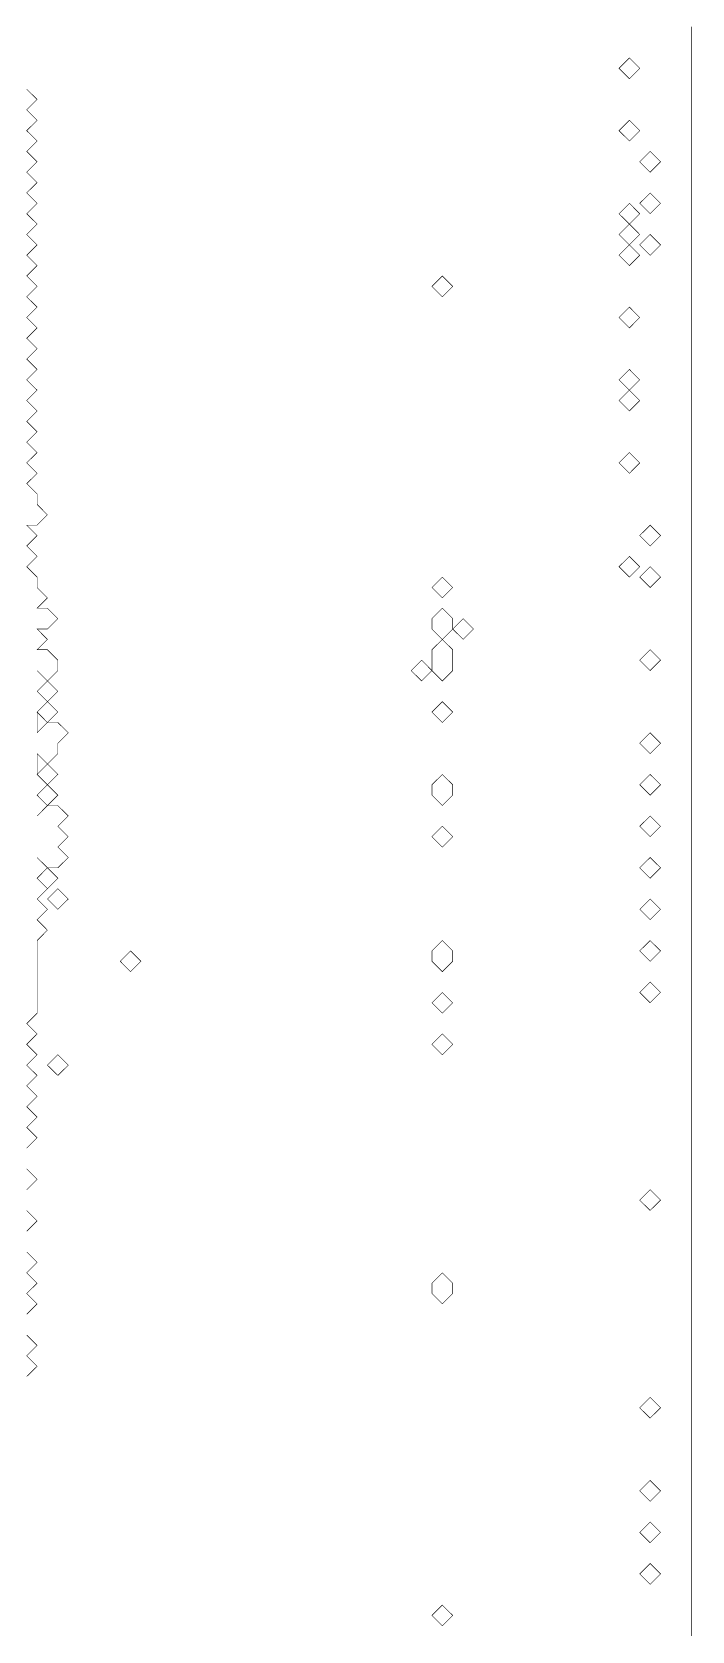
# Model space of a CAD drawing. Header units: metres. Extents: x 0 to 4945, y -4945 to 0.
# Drawn here: x 4330 to 4945, y -3295 to -1805 of the extents above; entities that cross this region are included whole.
import ezdxf

# ---------------------------------------------------------------- set-up
doc = ezdxf.new("R2010")
doc.units = ezdxf.units.M
doc.layers.add('dielectric', color=8, linetype='Continuous')
doc.layers.add('substrate', color=5, linetype='Continuous')

msp = doc.modelspace()

# ---------------------------------------------------------------- linework, layer by layer
at = {"layer": 'dielectric', "const_width": 0.5}
for points in [[(4344.4, -2428.6)], [(4334.8, -2486.7)], [(4344.4, -2506)], [(4344.4, -2583.4)]]:
    msp.add_lwpolyline(points, close=True, dxfattribs=at)
at = {"layer": 'substrate', "const_width": 0.5}
for points in [[(4944.3, -3299.4), (4944.3, -3289.8), (4944.3, -3280.1), (4944.3, -3270.4), (4944.3, -3260.7), (4944.3, -3251.1), (4944.3, -3241.4), (4944.3, -3231.7), (4944.3, -3222), (4944.3, -3212.4), (4944.3, -3202.7), (4944.3, -3193), (4944.3, -3183.3), (4944.3, -3173.7), (4944.3, -3164), (4944.3, -3154.3), (4944.3, -3144.6), (4944.3, -3135), (4944.3, -3125.3), (4944.3, -3115.6), (4944.3, -3105.9), (4944.3, -3096.2), (4944.3, -3086.6), (4944.3, -3076.9), (4944.3, -3067.2), (4944.3, -3057.5), (4944.3, -3047.9), (4944.3, -3038.2), (4944.3, -3028.5), (4944.3, -3018.8), (4944.3, -3009.2), (4944.3, -2999.5), (4944.3, -2989.8), (4944.3, -2980.1), (4944.3, -2970.5), (4944.3, -2960.8), (4944.3, -2951.1), (4944.3, -2941.4), (4944.3, -2931.8), (4944.3, -2922.1), (4944.3, -2912.4), (4944.3, -2902.7), (4944.3, -2893.1), (4944.3, -2883.4), (4944.3, -2873.7), (4944.3, -2864), (4944.3, -2854.4), (4944.3, -2844.7), (4944.3, -2835), (4944.3, -2825.3), (4944.3, -2815.7), (4944.3, -2806), (4944.3, -2796.3), (4944.3, -2786.6), (4944.3, -2776.9), (4944.3, -2767.3), (4944.3, -2757.6), (4944.3, -2747.9), (4944.3, -2738.2), (4944.3, -2728.6), (4944.3, -2718.9), (4944.3, -2709.2), (4944.3, -2699.5), (4944.3, -2689.9), (4944.3, -2680.2), (4944.3, -2670.5), (4944.3, -2660.8), (4944.3, -2651.2), (4944.3, -2641.5), (4944.3, -2631.8), (4944.3, -2622.1), (4944.3, -2612.5), (4944.3, -2602.8), (4944.3, -2593.1), (4944.3, -2583.4), (4944.3, -2573.8), (4944.3, -2564.1), (4944.3, -2554.4), (4944.3, -2544.7), (4944.3, -2535.1), (4944.3, -2525.4), (4944.3, -2515.7), (4944.3, -2506), (4944.3, -2496.4), (4944.3, -2486.7), (4944.3, -2477), (4944.3, -2467.3), (4944.3, -2457.6), (4944.3, -2448), (4944.3, -2438.3), (4944.3, -2428.6), (4944.3, -2418.9), (4944.3, -2409.3), (4944.3, -2399.6), (4944.3, -2389.9), (4944.3, -2380.2), (4944.3, -2370.6), (4944.3, -2360.9), (4944.3, -2351.2), (4944.3, -2341.5), (4944.3, -2331.9), (4944.3, -2322.2), (4944.3, -2312.5), (4944.3, -2302.8), (4944.3, -2293.2), (4944.3, -2283.5), (4944.3, -2273.8), (4944.3, -2264.1), (4944.3, -2254.5), (4944.3, -2244.8), (4944.3, -2235.1), (4944.3, -2225.4), (4944.3, -2215.8), (4944.3, -2206.1), (4944.3, -2196.4), (4944.3, -2186.7), (4944.3, -2177.1), (4944.3, -2167.4), (4944.3, -2157.7), (4944.3, -2148), (4944.3, -2138.3), (4944.3, -2128.7), (4944.3, -2119), (4944.3, -2109.3), (4944.3, -2099.6), (4944.3, -2090), (4944.3, -2080.3), (4944.3, -2070.6), (4944.3, -2060.9), (4944.3, -2051.3), (4944.3, -2041.6), (4944.3, -2031.9), (4944.3, -2022.2), (4944.3, -2012.6), (4944.3, -2002.9), (4944.3, -1993.2), (4944.3, -1983.5), (4944.3, -1973.9), (4944.3, -1964.2), (4944.3, -1954.5), (4944.3, -1944.8), (4944.3, -1935.2), (4944.3, -1925.5), (4944.3, -1915.8), (4944.3, -1906.1), (4944.3, -1896.5), (4944.3, -1886.8), (4944.3, -1877.1), (4944.3, -1867.4), (4944.3, -1857.8), (4944.3, -1848.1), (4944.3, -1838.4), (4944.3, -1828.7), (4944.3, -1819), (4944.3, -1809.4), (4944.3, -1799.7)], [(4325.1, -1857.8), (4334.8, -1867.4), (4325.1, -1877.1), (4334.8, -1886.8), (4325.1, -1896.5), (4334.8, -1906.1), (4325.1, -1915.8), (4334.8, -1925.5), (4325.1, -1935.2), (4334.8, -1944.8), (4325.1, -1954.5), (4334.8, -1964.2), (4325.1, -1973.9), (4334.8, -1983.5), (4325.1, -1993.2), (4334.8, -2002.9), (4325.1, -2012.6), (4334.8, -2022.2), (4325.1, -2031.9), (4334.8, -2041.6), (4325.1, -2051.3), (4334.8, -2060.9), (4325.1, -2070.6), (4334.8, -2080.3), (4325.1, -2090), (4334.8, -2099.6), (4325.1, -2109.3), (4334.8, -2119), (4325.1, -2128.7), (4334.8, -2138.3), (4325.1, -2148), (4334.8, -2157.7), (4325.1, -2167.4), (4334.8, -2177.1), (4325.1, -2186.7), (4334.8, -2196.4), (4325.1, -2206.1), (4334.8, -2215.8), (4325.1, -2225.4), (4334.8, -2235.1), (4334.8, -2244.8), (4344.4, -2254.5), (4334.8, -2264.1), (4325.1, -2264.1), (4334.8, -2273.8), (4325.1, -2283.5), (4334.8, -2293.2), (4325.1, -2302.8), (4334.8, -2312.5), (4334.8, -2322.2), (4344.4, -2331.9), (4334.8, -2341.5), (4344.4, -2341.5), (4354.1, -2351.2), (4344.4, -2360.9), (4334.8, -2360.9), (4344.4, -2370.6), (4334.8, -2380.2), (4344.4, -2380.2), (4354.1, -2389.9), (4354.1, -2399.6), (4344.4, -2409.3), (4334.8, -2399.6), (4344.4, -2409.3), (4334.8, -2418.9), (4344.4, -2428.6), (4334.8, -2438.3), (4334.8, -2448), (4334.8, -2457.6), (4344.4, -2448), (4354.1, -2448), (4363.8, -2457.6), (4354.1, -2467.3), (4354.1, -2477), (4344.4, -2486.7), (4334.8, -2477), (4334.8, -2486.7), (4334.8, -2496.4), (4344.4, -2506), (4334.8, -2515.7), (4344.4, -2525.4), (4334.8, -2535.1), (4344.4, -2525.4), (4354.1, -2525.4), (4363.8, -2535.1), (4354.1, -2544.7), (4363.8, -2554.4), (4354.1, -2564.1), (4363.8, -2573.8), (4354.1, -2583.4), (4344.4, -2583.4), (4334.8, -2573.8), (4344.4, -2583.4), (4334.8, -2593.1), (4344.4, -2602.8), (4334.8, -2612.5), (4344.4, -2622.1), (4334.8, -2631.8), (4344.4, -2641.5), (4334.8, -2651.2), (4334.8, -2660.8), (4334.8, -2670.5), (4334.8, -2680.2), (4334.8, -2689.9), (4334.8, -2699.5), (4334.8, -2709.2), (4334.8, -2718.9), (4325.1, -2728.6), (4334.8, -2738.2), (4325.1, -2747.9), (4334.8, -2757.6), (4325.1, -2767.3), (4334.8, -2776.9), (4325.1, -2786.6), (4334.8, -2796.3), (4325.1, -2806), (4334.8, -2815.7), (4325.1, -2825.3), (4334.8, -2835), (4325.1, -2844.7)], [(4325.1, -2864), (4334.8, -2873.7), (4325.1, -2883.4)], [(4325.1, -2902.7), (4334.8, -2912.4), (4325.1, -2922.1)], [(4325.1, -2941.4), (4334.8, -2951.1), (4325.1, -2960.8), (4334.8, -2970.5), (4325.1, -2980.1), (4334.8, -2989.8), (4325.1, -2999.5)], [(4325.1, -3018.8), (4334.8, -3028.5), (4325.1, -3038.2), (4334.8, -3047.9), (4325.1, -3057.5)]]:
    msp.add_lwpolyline(points, dxfattribs=at)
for points in [[(4876.6, -1838.4), (4886.3, -1828.7), (4895.9, -1838.4), (4886.3, -1848.1)], [(4876.6, -1896.5), (4886.3, -1886.8), (4895.9, -1896.5), (4886.3, -1906.1)], [(4895.9, -1925.5), (4905.6, -1915.8), (4915.3, -1925.5), (4905.6, -1935.2)], [(4876.6, -1973.9), (4886.3, -1964.2), (4895.9, -1973.9), (4886.3, -1983.5)], [(4895.9, -1964.2), (4905.6, -1954.5), (4915.3, -1964.2), (4905.6, -1973.9)], [(4876.6, -1993.2), (4886.3, -1983.5), (4895.9, -1993.2), (4886.3, -2002.9)], [(4895.9, -2002.9), (4905.6, -1993.2), (4915.3, -2002.9), (4905.6, -2012.6)], [(4876.6, -2012.6), (4886.3, -2002.9), (4895.9, -2012.6), (4886.3, -2022.2)], [(4702.4, -2041.6), (4712.1, -2031.9), (4721.8, -2041.6), (4712.1, -2051.3)], [(4876.6, -2070.6), (4886.3, -2060.9), (4895.9, -2070.6), (4886.3, -2080.3)], [(4876.6, -2128.7), (4886.3, -2119), (4895.9, -2128.7), (4886.3, -2138.3)], [(4876.6, -2148), (4886.3, -2138.3), (4895.9, -2148), (4886.3, -2157.7)], [(4876.6, -2206.1), (4886.3, -2196.4), (4895.9, -2206.1), (4886.3, -2215.8)], [(4895.9, -2273.8), (4905.6, -2264.1), (4915.3, -2273.8), (4905.6, -2283.5)], [(4876.6, -2302.8), (4886.3, -2293.2), (4895.9, -2302.8), (4886.3, -2312.5)], [(4895.9, -2312.5), (4905.6, -2302.8), (4915.3, -2312.5), (4905.6, -2322.2)], [(4702.4, -2322.2), (4712.1, -2312.5), (4721.8, -2322.2), (4712.1, -2331.9)], [(4702.4, -2351.2), (4712.1, -2341.5), (4721.8, -2351.2), (4721.8, -2360.9), (4712.1, -2370.6), (4702.4, -2360.9)], [(4721.8, -2360.9), (4731.5, -2351.2), (4741.1, -2360.9), (4731.5, -2370.6)], [(4702.4, -2380.2), (4712.1, -2370.6), (4721.8, -2380.2), (4721.8, -2389.9), (4721.8, -2399.6), (4712.1, -2409.3), (4702.4, -2399.6), (4702.4, -2389.9)], [(4895.9, -2389.9), (4905.6, -2380.2), (4915.3, -2389.9), (4905.6, -2399.6)], [(4683.1, -2399.6), (4692.8, -2389.9), (4702.4, -2399.6), (4692.8, -2409.3)], [(4334.8, -2418.9), (4344.4, -2409.3), (4354.1, -2418.9), (4344.4, -2428.6)], [(4334.8, -2438.3), (4344.4, -2428.6), (4354.1, -2438.3), (4344.4, -2448)], [(4702.4, -2438.3), (4712.1, -2428.6), (4721.8, -2438.3), (4712.1, -2448)], [(4895.9, -2467.3), (4905.6, -2457.6), (4915.3, -2467.3), (4905.6, -2477)], [(4334.8, -2496.4), (4344.4, -2486.7), (4354.1, -2496.4), (4344.4, -2506)], [(4702.4, -2506), (4712.1, -2496.4), (4721.8, -2506), (4721.8, -2515.7), (4712.1, -2525.4), (4702.4, -2515.7)], [(4895.9, -2506), (4905.6, -2496.4), (4915.3, -2506), (4905.6, -2515.7)], [(4334.8, -2515.7), (4344.4, -2506), (4354.1, -2515.7), (4344.4, -2525.4)], [(4702.4, -2554.4), (4712.1, -2544.7), (4721.8, -2554.4), (4712.1, -2564.1)], [(4895.9, -2544.7), (4905.6, -2535.1), (4915.3, -2544.7), (4905.6, -2554.4)], [(4895.9, -2583.4), (4905.6, -2573.8), (4915.3, -2583.4), (4905.6, -2593.1)], [(4334.8, -2593.1), (4344.4, -2583.4), (4354.1, -2593.1), (4344.4, -2602.8)], [(4344.4, -2612.5), (4354.1, -2602.8), (4363.8, -2612.5), (4354.1, -2622.1)], [(4895.9, -2622.1), (4905.6, -2612.5), (4915.3, -2622.1), (4905.6, -2631.8)], [(4702.4, -2660.8), (4712.1, -2651.2), (4721.8, -2660.8), (4721.8, -2670.5), (4712.1, -2680.2), (4702.4, -2670.5)], [(4895.9, -2660.8), (4905.6, -2651.2), (4915.3, -2660.8), (4905.6, -2670.5)], [(4412.2, -2670.5), (4421.8, -2660.8), (4431.5, -2670.5), (4421.8, -2680.2)], [(4895.9, -2699.5), (4905.6, -2689.9), (4915.3, -2699.5), (4905.6, -2709.2)], [(4702.4, -2709.2), (4712.1, -2699.5), (4721.8, -2709.2), (4712.1, -2718.9)], [(4702.4, -2747.9), (4712.1, -2738.2), (4721.8, -2747.9), (4712.1, -2757.6)], [(4344.4, -2767.3), (4354.1, -2757.6), (4363.8, -2767.3), (4354.1, -2776.9)], [(4895.9, -2893.1), (4905.6, -2883.4), (4915.3, -2893.1), (4905.6, -2902.7)], [(4702.4, -2970.5), (4712.1, -2960.8), (4721.8, -2970.5), (4721.8, -2980.1), (4712.1, -2989.8), (4702.4, -2980.1)], [(4895.9, -3086.6), (4905.6, -3076.9), (4915.3, -3086.6), (4905.6, -3096.2)], [(4895.9, -3164), (4905.6, -3154.3), (4915.3, -3164), (4905.6, -3173.7)], [(4895.9, -3202.7), (4905.6, -3193), (4915.3, -3202.7), (4905.6, -3212.4)], [(4895.9, -3241.4), (4905.6, -3231.7), (4915.3, -3241.4), (4905.6, -3251.1)], [(4702.4, -3280.1), (4712.1, -3270.4), (4721.8, -3280.1), (4712.1, -3289.8)]]:
    msp.add_lwpolyline(points, close=True, dxfattribs=at)

doc.saveas('drawing.dxf')
